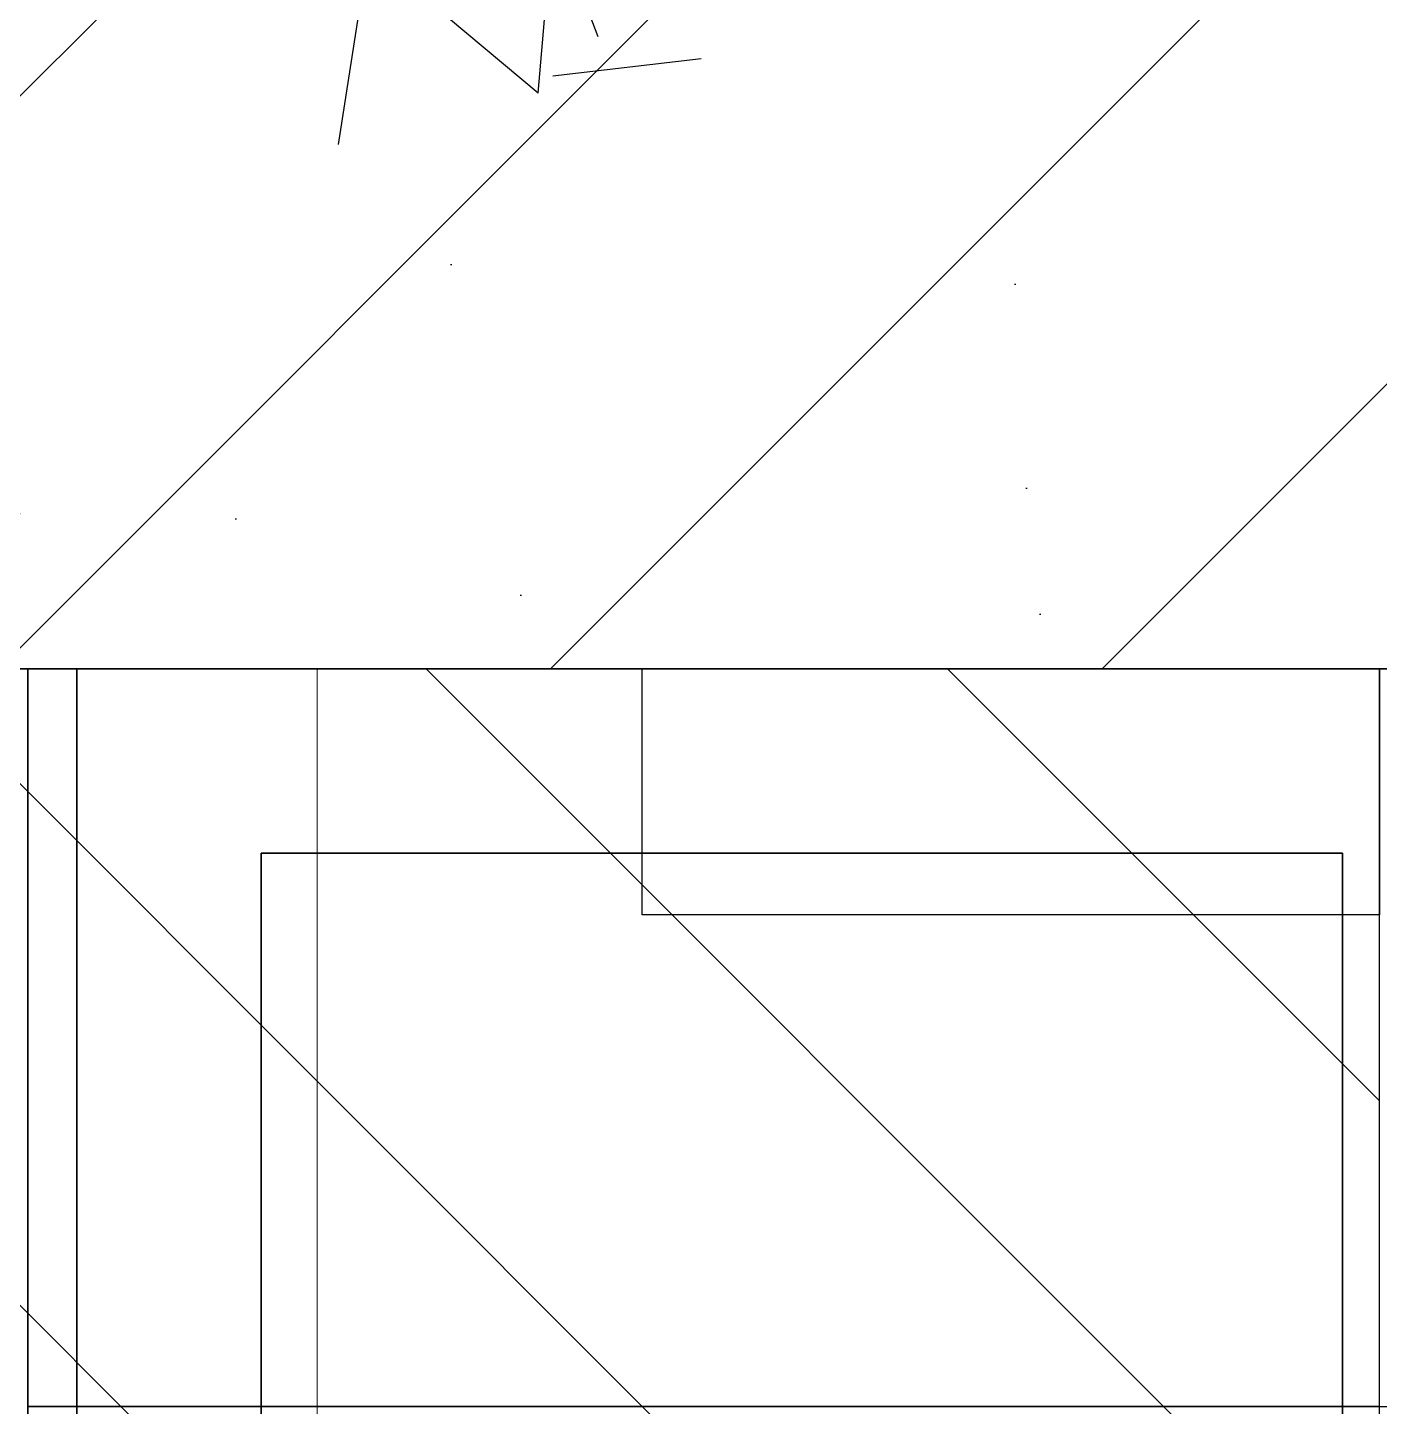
# Model space of a CAD drawing. Header units: millimetres. Extents: x -4391136 to -1798569, y -886572 to -291056.
# Drawn here: x -2397717 to -2397167, y -393840 to -393280 of the extents above; entities that cross this region are included whole.
import ezdxf

# ---------------------------------------------------------------- set-up
doc = ezdxf.new("R2010")
doc.units = ezdxf.units.MM
doc.set_wipeout_variables(frame=1)
doc.linetypes.add('TA_GL_005.00000', pattern=[13.75, 5, -1.25, 1.25, -1.25, 5])
doc.linetypes.add('Xref-LOUVER-E1-E4$0$HIDDEN2', pattern=[4.7625, 3.175, -1.5875])
for name, color, linetype in [('000 - 0_SYM_DWG_GRIDLINE_MAIN_COLOR_251', 7, 'Continuous'), ('000 - CONCRETE_COL_HATCH_', 7, 'Continuous'), ('000 - CONCRETE_EX_BUILDING_MAIN_COLOR_1', 7, 'Continuous'), ('000 - CONCRETE_PRECAST_MAIN_COLOR_1', 7, 'Continuous'), ('000 - CONCRETE_PRECAST_WIPEOUT_', 7, 'Continuous'), ('Xref-E1-E4$0$_Col', 7, 'Continuous'), ('Xref-E1-E4$0$_Hatch', 7, 'Continuous'), ('Xref-LOUVER-E1-E4$0$_PRECAST', 7, 'Xref-LOUVER-E1-E4$0$HIDDEN2')]:
    doc.layers.add(name, color=color, linetype=linetype)
doc.styles.add('TA', font='', dxfattribs={"height": 4.5})
doc.styles.get('TA').set_extended_font_data('Cordia New')
pattern_1 = [(135, (-40528.78, -101250), (-106.06602, -106.06602), [])]

# ---------------------------------------------------------------- blocks, each defined once
blk = doc.blocks.new('W-1-PP17-ENT2_REV00_20260527-083622_ELEVATION_3_ST')
at = {"layer": 'Xref-E1-E4$0$_Hatch', "lineweight": -3}
h = blk.add_hatch(dxfattribs=at)
h.set_pattern_fill('FP_6', style=0, pattern_type=2)
h.set_pattern_definition(pattern_1)
h.paths.add_polyline_path([(4999.99, 102290), (9904.99, 102290), (9904.99, 103500), (4999.99, 103500)])
h = blk.add_hatch(dxfattribs=at)
h.set_pattern_fill('FP_6', style=0, pattern_type=2)
h.set_pattern_definition(pattern_1)
h.paths.add_polyline_path([(4999.99, 102290), (9904.99, 102290), (9904.99, 103500), (4999.99, 103500)])
h = blk.add_hatch(dxfattribs=at)
h.set_pattern_fill('FP_6', style=0, pattern_type=2)
h.set_pattern_definition(pattern_1)
h.paths.add_polyline_path([(4999.99, 100790), (10204.99, 100790), (10204.99, 102290), (4999.99, 102290)])
h = blk.add_hatch(dxfattribs=at)
h.set_pattern_fill('FP_6', style=0, pattern_type=2)
h.set_pattern_definition(pattern_1)
h.paths.add_polyline_path([(4999.99, 100790), (10204.99, 100790), (10204.99, 102290), (4999.99, 102290)])
at = {"layer": 'Xref-E1-E4$0$_Col', "color": 7}
for p, q in [((9905, 102190), (9905, 114090)), ((10204.99, 114090), (10204.99, 102190)), ((4999.99, 102290), (10204.99, 102290)), ((10204.99, 100790), (10204.99, 102290)), ((10204.99, 102190), (9904.99, 102190)), ((10204.99, 102190), (9905, 102190))]:
    blk.add_line(p, q, dxfattribs=at)
at = {"layer": 'Xref-LOUVER-E1-E4$0$_PRECAST', "color": 7}
blk.add_lwpolyline([(10355.15, 102290), (4500.15, 102290), (4500.15, 105290)], dxfattribs=at)
blk = doc.blocks.new('*U1519')
at = {"layer": '000 - 0_SYM_DWG_GRIDLINE_MAIN_COLOR_251', "color": 7, "linetype": 'ByBlock', "ltscale": 5}
blk.add_line((20, 0), (-232, 0), dxfattribs=at)
at = {"color": 7, "style": 'TA', "flags": 1}
blk.add_attdef('LOCATION', (6, -6), '', height=4.5, rotation=270, dxfattribs=at)
blk = doc.blocks.new('W-1-PP17-ENT2_REV00_20260527-083622_ELEVATION_3_DIMS')
at = {"layer": '000 - 0_SYM_DWG_GRIDLINE_MAIN_COLOR_251', "color": 7, "linetype": 'TA_GL_005.00000', "xscale": 50, "yscale": 50, "zscale": 50, "rotation": 180}
blk.add_blockref('*U1519', (0, 102290), dxfattribs=at)
blk = doc.blocks.new('DPA_Curved type C_Left_Corner 1 - Curved Type C_Left_Corner 1-31266685-ENTRANCE 2 - ENLARGE ELEVATION 3')
at = {"layer": '000 - CONCRETE_PRECAST_MAIN_COLOR_1', "color": 7}
for p, q in [((-2731087.74, 102290), (-2729877.74, 102290)), ((-2729877.61, 102290), (-2730626.08, 102290))]:
    blk.add_line(p, q, dxfattribs=at)
blk = doc.blocks.new('ACM_STR_COLN_Precast- Rectangular Column - 300x300-21690118-ENTRANCE 2 - ENLARGE ELEVATION 3')
at = {"layer": '000 - CONCRETE_EX_BUILDING_MAIN_COLOR_1', "color": 7}
blk.add_line((-2729937.74, 102290), (-2730237.74, 102290), dxfattribs=at)
blk = doc.blocks.new('DPA_FHC_Double - 650x1400x350 mm_-26310406-ENTRANCE 2 - ENLARGE ELEVATION 3')
at = {"layer": '000 - CONCRETE_EX_BUILDING_MAIN_COLOR_1', "color": 7}
for p, q in [((-2731187.74, 102390), (-2729777.74, 102390)), ((-2731187.74, 102390), (-2729777.74, 102390)), ((-2729787.74, 102380), (-2731167.74, 102380)), ((-2729787.74, 102380), (-2731167.74, 102380)), ((-2729837.74, 102344.46), (-2731137.74, 102344.46)), ((-2729837.74, 102344.46), (-2731137.74, 102344.46)), ((-2730487.74, 102290), (-2731087.74, 102290)), ((-2731087.74, 102290), (-2729877.74, 102290)), ((-2729877.74, 102290), (-2731087.74, 102290)), ((-2730487.95, 102290), (-2730487.74, 102290)), ((-2730487.74, 101840), (-2730487.74, 102290)), ((-2730487.74, 102290), (-2730487.74, 101840)), ((-2729877.74, 102290), (-2730467.74, 102290)), ((-2730467.74, 102290), (-2730467.74, 101840)), ((-2730467.74, 101840), (-2730467.74, 102290)), ((-2730467.74, 102290), (-2729877.74, 102290)), ((-2729952.74, 102215), (-2730392.74, 102215)), ((-2730392.74, 102215), (-2730392.74, 101915)), ((-2730392.74, 101915), (-2730392.74, 102215)), ((-2730392.74, 102215), (-2729953.24, 102215)), ((-2730392.74, 101915), (-2730392.74, 102215)), ((-2730392.74, 102215), (-2729952.74, 102215)), ((-2729953.24, 102215), (-2730392.74, 102215)), ((-2730392.74, 102215), (-2730392.74, 101915)), ((-2729953.24, 102215), (-2729952.74, 102215)), ((-2729952.74, 102215), (-2729953.24, 102215)), ((-2729952.74, 101915), (-2729952.74, 102215)), ((-2729952.74, 102215), (-2729952.74, 101915)), ((-2729952.74, 102215), (-2729952.74, 101915)), ((-2729952.74, 101915), (-2729952.74, 102215))]:
    blk.add_line(p, q, dxfattribs=at)
blk = doc.blocks.new('W-1-PP17-ENT2_REV00_20260527-083622_ELEVATION_3_EX')
at = {"layer": '000 - CONCRETE_EX_BUILDING_MAIN_COLOR_1', "lineweight": 9}
h = blk.add_hatch(dxfattribs=at)
h.set_pattern_fill('FP_9', style=0, pattern_type=2)
h.set_pattern_definition([(90, (10800, 102290), (-600, 4e-14), [])])
h.paths.add_polyline_path([(4500.02, 101990), (10305, 101990), (10305, 102290), (4500.02, 102290), (4500.02, 102063.65)])
h = blk.add_hatch(dxfattribs=at)
h.set_pattern_fill('FP_2', style=0, pattern_type=2)
h.set_pattern_definition([(90, (10200, 101350), (-600, 4e-14), [])])
h.paths.add_polyline_path([(4450.02, 101090), (10205, 101090), (10205, 101340), (4450.02, 101340), (4450.02, 101147.61)])
h.paths.add_polyline_path([(8318.01, 101350), (10205, 101350), (10205, 101990), (4450.02, 101990), (4450.02, 101350), (8184.33, 101350)])
h.paths.add_polyline_path([(5800.02, 101590), (5600.02, 101590), (5600.02, 101790), (5800.02, 101790), (5800.02, 101647.27)])
h.paths.add_polyline_path([(8200.02, 101590), (8000.02, 101590), (8000.02, 101790), (8200.02, 101790), (8200.02, 101647.27)])
at = {"layer": '000 - CONCRETE_EX_BUILDING_MAIN_COLOR_1', "color": 7}
for p, q in [((9055.01, 102290), (10205, 102290)), ((10265.01, 102290), (9055.01, 102290)), ((9655.01, 101990), (9675.01, 101990)), ((9675.01, 101990), (9655.01, 101990)), ((9675.01, 101990), (9655.01, 101990)), ((9655.01, 101990), (9675.01, 101990)), ((9675.01, 101990), (10189.51, 101990)), ((10189.51, 101990), (9675.01, 101990)), ((10189.51, 101990), (9675.01, 101990)), ((9675.01, 101990), (10189.51, 101990)), ((10190.01, 101990), (10205, 101990)), ((10205, 101990), (10190.01, 101990)), ((10205, 101990), (10190.01, 101990)), ((10190.01, 101990), (10305, 101990))]:
    blk.add_line(p, q, dxfattribs=at)
for name in ['DPA_FHC_Double - 650x1400x350 mm_-26310406-ENTRANCE 2 - ENLARGE ELEVATION 3', 'ACM_STR_COLN_Precast- Rectangular Column - 300x300-21690118-ENTRANCE 2 - ENLARGE ELEVATION 3']:
    blk.add_blockref(name, (2740142.74, 0), dxfattribs=at)
at = {"layer": '000 - CONCRETE_PRECAST_MAIN_COLOR_1', "color": 7}
blk.add_blockref('DPA_Curved type C_Left_Corner 1 - Curved Type C_Left_Corner 1-31266685-ENTRANCE 2 - ENLARGE ELEVATION 3', (2740142.74, 0), dxfattribs=at)
blk = doc.blocks.new('W-1-PP17-ENT2_REV00_20260527-083622_ELEVATION_3_PRECAST')
at = {"color": 7}
blk.add_wipeout([(5855, -3000), (0, -3000), (0, 0), (5855, 0)], dxfattribs=at).dxf.layer = '000 - CONCRETE_PRECAST_WIPEOUT_'
at = {"layer": '000 - CONCRETE_COL_HATCH_'}
h = blk.add_hatch(dxfattribs=at)
h.set_pattern_fill('ANSI31', angle=90)
h.set_pattern_definition([(225, (-116409237.02, -19281236.16), (112.25320151, -112.25320151), [])])
h.paths.add_polyline_path([(1500, 0), (0, 0), (0, -3000), (1500, -3000)])
h.paths.add_polyline_path([(3000, 0), (1500, 0), (1500, -3000), (3000, -3000)])
h.paths.add_polyline_path([(4500, 0), (3000, 0), (3000, -3000), (4500, -3000)])
h.paths.add_polyline_path([(5855, 0), (4500, 0), (4500, -3000), (5855, -3000)])
h = blk.add_hatch(dxfattribs=at)
h.set_pattern_fill('AR-CONC', scale=0.05)
h.set_pattern_definition([(140, (-116409237, -19281236.16), (39.8477138, 455.4616725), [47.625, -523.875]), (85, (-116409237, -19281236.16), (-477.6421131, -88.1085536), [38.1, -419.1014604]), (190.4514447, (-116409233.7, -19281198.2), (-437.7943798, 367.3531177), [40.475022, -445.2256115]), (136.1842, (-116409364, -19281236.16), (105.1058198, 677.6976022), [71.4375, -785.8125]), (186.6355576, (-116409355.26, -19281179.7), (-618.5653115, 593.510335), [60.712558, -667.8390204]), (81.1841512, (-116409364, -19281236.16), (-618.5653115, 593.510335), [57.1499177, -628.64933]), (111, (-116409332.27, -19281172.66), (255.6629955, 379.0359782), [47.625, -523.875]), (56, (-116409332.27, -19281172.66), (-460.4699153, 154.5050709), [38.1, -419.1]), (161.451445, (-116409310.96, -19281141.07), (-204.8069222, 533.5410482), [40.475022, -445.224844]), (127.5, (-116409237.02, -19281236.16), (-211.38759718, 7.72150813), [0, -414.02, 0, -425.45, 0, -420.6875]), (97.5, (-116409237.02, -19281236.16), (-250.45143705, 167.04915628), [0, -242.57, 0, -404.495, 0, -160.3375]), (57.5, (-116409237.02, -19281377.77), (14.32185998, 338.97648792), [0, -158.75, 0, -495.3, 0, -657.225]), (47.5, (-116409237.02, -19281441.27), (-63.5662276, 370.3229535), [0, -206.375, 0, -328.93, 0, -466.725])])
h.paths.add_polyline_path([(1500, 0), (0, 0), (0, -3000), (1500, -3000)])
h.paths.add_polyline_path([(3000, 0), (1500, 0), (1500, -3000), (3000, -3000)])
h.paths.add_polyline_path([(4500, 0), (3000, 0), (3000, -3000), (4500, -3000)])
h.paths.add_polyline_path([(5855, 0), (4500, 0), (4500, -3000), (5855, -3000)])
at = {"layer": '000 - CONCRETE_PRECAST_MAIN_COLOR_1', "color": 7}
blk.add_line((5855, -3000), (0, -3000), dxfattribs=at)

msp = doc.modelspace()

# ---------------------------------------------------------------- block references
at = {"color": 7}
msp.add_blockref('W-1-PP17-ENT2_REV00_20260527-083622_ELEVATION_3_ST', (-2407372.34, -495830.45), dxfattribs=at)

# ---------------------------------------------------------------- next in the draw order: block references
msp.add_blockref('W-1-PP17-ENT2_REV00_20260527-083622_ELEVATION_3_EX', (-2407372.34, -495830.45), dxfattribs=at)

# ---------------------------------------------------------------- next in the draw order: block references
msp.add_blockref('W-1-PP17-ENT2_REV00_20260527-083622_ELEVATION_3_PRECAST', (-2402872.19, -390540.45), dxfattribs=at)

# ---------------------------------------------------------------- next in the draw order: block references
msp.add_blockref('W-1-PP17-ENT2_REV00_20260527-083622_ELEVATION_3_DIMS', (-2407372.34, -495830.45), dxfattribs=at)

doc.saveas('drawing.dxf')
